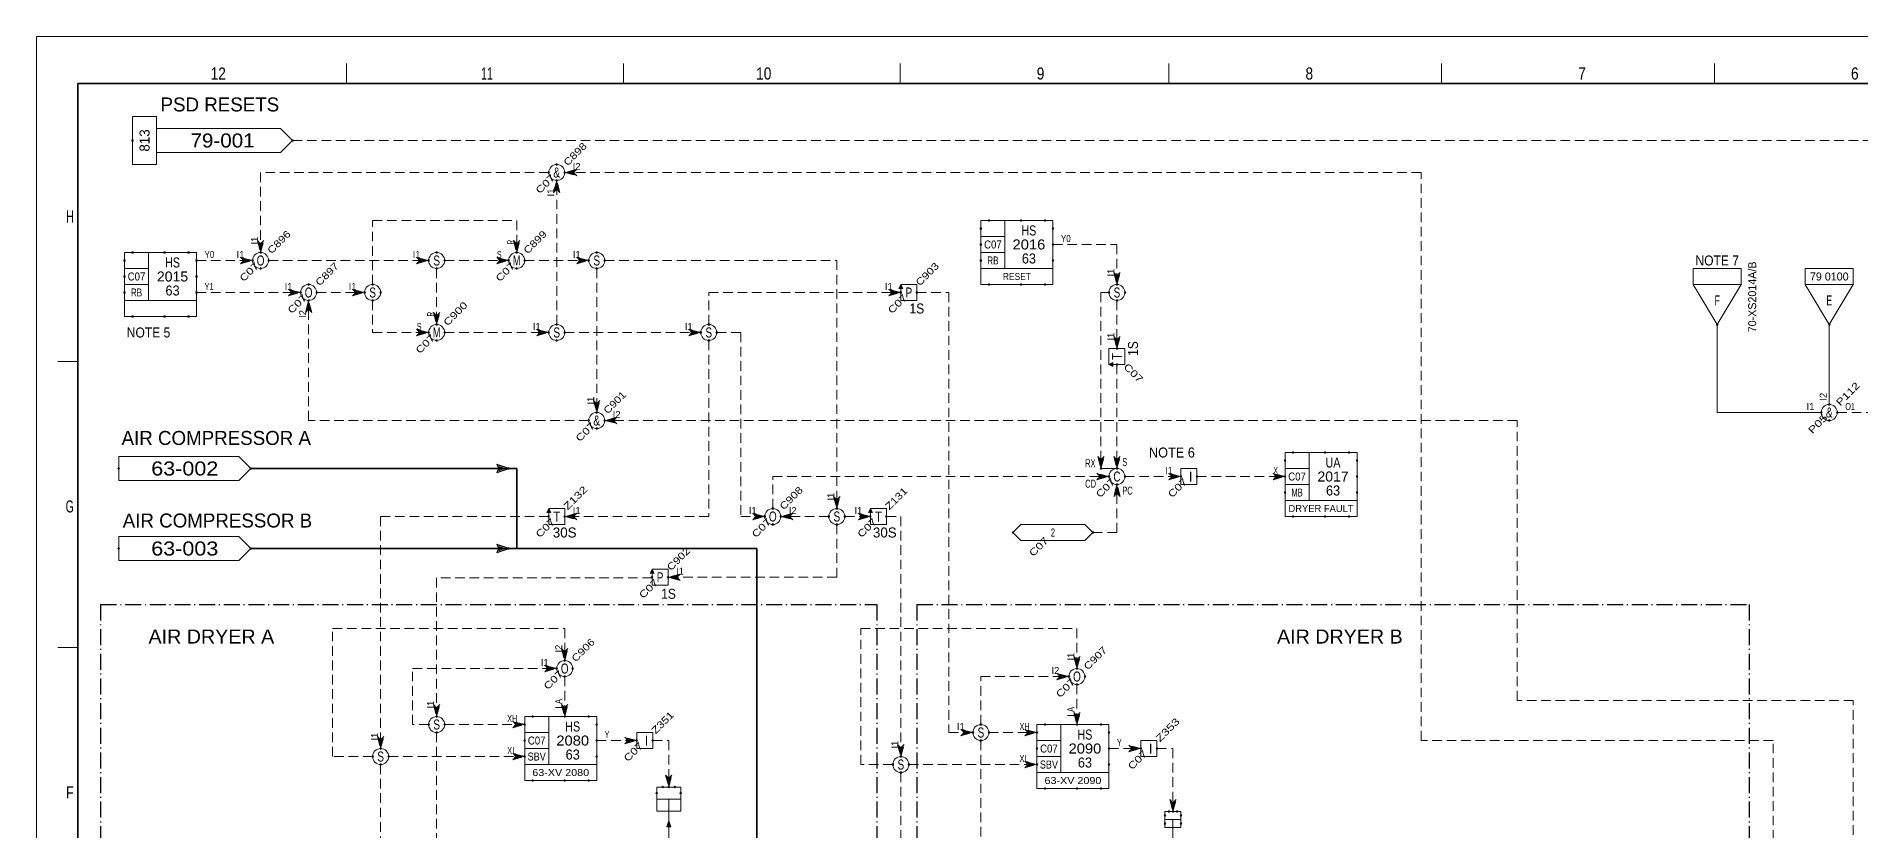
# Model space of a CAD drawing. Header units: millimetres. Extents: x 0 to 841, y 0 to 594.
# Drawn here: x 0 to 455.8, y 395.5 to 594 of the extents above; entities that cross this region are included whole.
import ezdxf
from ezdxf.enums import TextEntityAlignment as Align

# ---------------------------------------------------------------- set-up
doc = ezdxf.new("R2010")
doc.units = ezdxf.units.MM
doc.header["$LTSCALE"] = 0.8
doc.header["$PDMODE"] = 32
doc.header["$PDSIZE"] = 0.4
doc.linetypes.add('DOT_DASHED', pattern=[7.7, 5, -1.2, 0.3, -1.2])
doc.linetypes.add('MEDIUM_DASHED', pattern=[4.5, 3, -1.5])
for name, color, linetype, lineweight in [('1', 7, 'Continuous', 13), ('12', 7, 'Continuous', 13), ('18', 7, 'Continuous', 13), ('30', 7, 'Continuous', 25), ('40', 7, 'Continuous', 35), ('43', 7, 'Continuous', 13), ('46', 7, 'MEDIUM_DASHED', 13), ('48', 7, 'Continuous', 13), ('49', 7, 'Continuous', 13), ('50', 7, 'Continuous', 13), ('53', 7, 'Continuous', 13), ('9', 7, 'Continuous', 13)]:
    doc.layers.add(name, color=color, linetype=linetype, lineweight=lineweight)
doc.layers.add('45', color=7, linetype='Continuous')

msp = doc.modelspace()

# ---------------------------------------------------------------- linework, layer by layer
at = {"layer": '1'}
for p, q in [((77.4913, 587.2614), (77.4913, 582.2276)), ((146.6543, 587.2614), (146.6543, 582.2276)), ((215.8173, 587.2614), (215.8173, 582.2276)), ((282.9756, 587.2614), (282.9756, 582.2276)), ((351.1362, 587.2614), (351.1362, 582.2276)), ((419.2969, 587.2614), (419.2969, 582.2276)), ((10.3331, 512.7606), (5.3213, 512.7606)), ((10.3331, 441.2795), (5.3213, 441.2795))]:
    msp.add_line(p, q, dxfattribs=at)
at = {"layer": '1', "lineweight": 35}
msp.add_lwpolyline([(829.263, 112.0142), (829.263, 582.2276), (10.3331, 582.2276), (10.3331, 10.3819)], dxfattribs=at)
at = {"layer": '12', "linetype": 'DOT_DASHED', "lineweight": 25}
for p, q in [((16, 452), (16, 110)), ((16, 452), (210, 452)), ((210, 452), (210, 110))]:
    msp.add_line(p, q, dxfattribs=at)
at = {"layer": '12'}
msp.add_lwpolyline([(0, 594), (841, 594), (841, 0), (0, 0)], close=True, dxfattribs=at)
at = {"layer": '12', "linetype": 'DOT_DASHED', "lineweight": 25}
for points in [[(220, 452), (428, 452), (428, 110)], [(220, 452), (220, 174), (234, 174), (234, 110)]]:
    msp.add_lwpolyline(points, dxfattribs=at)
at = {"layer": '18'}
msp.add_line((448, 502), (448, 522), dxfattribs=at)
msp.add_line((448, 502), (448, 522), dxfattribs=at)
msp.add_lwpolyline([(446, 500), (420, 500), (420, 522)], dxfattribs=at)
msp.add_lwpolyline([(446, 500), (420, 500), (420, 522)], dxfattribs=at)
at = {"layer": '30'}
for p, q in [((116.5, 486), (116, 486)), ((117, 486), (117.5, 486)), ((116.5, 466), (116, 466)), ((117, 466), (117.5, 466))]:
    msp.add_line(p, q, dxfattribs=at)
for points in [[(118, 486), (115, 487), (115.5, 486), (115, 485)], [(115.5, 486.5), (117, 486), (115.5, 485.5), (116, 486)], [(118, 466), (115, 467), (115.5, 466), (115, 465)], [(115.5, 466.5), (117, 466), (115.5, 465.5), (116, 466)]]:
    msp.add_lwpolyline(points, close=True, dxfattribs=at)
for p in [(115.5, 486), (118, 486), (115.5, 466), (118, 466)]:
    msp.add_point(p, dxfattribs=at)
at = {"layer": '40'}
for p, q in [((53.5512, 486), (115.5, 486)), ((118, 486), (120, 486)), ((115.5, 466), (53.5512, 466)), ((120, 466), (118, 466)), ((180, 466), (180, 392.5))]:
    msp.add_line(p, q, dxfattribs=at)
msp.add_lwpolyline([(120, 486), (120, 466), (180, 466)], dxfattribs=at)
at = {"layer": '43'}
for points in [[(20.5512, 489), (50.5512, 489), (53.5512, 486), (50.5512, 483), (20.5512, 483)], [(20.5512, 469), (50.5512, 469), (53.5512, 466), (50.5512, 463), (20.5512, 463)]]:
    msp.add_lwpolyline(points, close=True, dxfattribs=at)
for p in [(20.5512, 486), (53.5512, 486), (20.5512, 466), (53.5512, 466)]:
    msp.add_point(p, dxfattribs=at)
at = {"layer": '46'}
for p, q in [((198, 474), (186, 474)), ((202, 474), (208.3937, 474)), ((132, 434), (132, 424)), ((88, 414), (122, 414)), ((216, 410), (216, 214))]:
    msp.add_line(p, q, dxfattribs=at)
for points in [[(64, 568), (474, 568), (471, 568.8), (471.8, 568), (471, 567.2), (474, 568)], [(428, 80), (434, 80), (434, 418), (346, 418), (346, 560), (132, 560), (135, 559.2), (134.2, 560), (135, 560.8), (132, 560)], [(128, 560), (56, 560), (56, 540), (56.8, 543), (56, 542.2), (55.2, 543), (56, 540)], [(130, 522), (130, 558), (129.2, 555), (130, 555.8), (130.8, 555), (130, 558)], [(84, 532), (84, 548), (120, 548), (120, 540), (120.8, 543), (120, 542.2), (119.2, 543), (120, 540)], [(40, 538), (54, 538), (51, 538.8), (51.8, 538), (51, 537.2), (54, 538)], [(58, 538), (98, 538), (95, 538.8), (95.8, 538), (95, 537.2), (98, 538)], [(102, 538), (118, 538), (115, 538.8), (115.8, 538), (115, 537.2), (118, 538)], [(122, 538), (138, 538), (135, 538.8), (135.8, 538), (135, 537.2), (138, 538)], [(142, 538.0315), (200, 538.0315), (200, 476)], [(254, 542), (270, 542), (270, 532), (270.8, 535), (270, 534.2), (269.2, 535), (270, 532)], [(100, 536), (100, 522), (100.8, 525), (100, 524.2), (99.2, 525), (100, 522)], [(140, 536), (140, 500), (140.8, 503), (140, 502.2), (139.2, 503), (140, 500)], [(40, 530), (66, 530), (63, 530.8), (63.8, 530), (63, 529.2), (66, 530)], [(70, 530), (82, 530), (79, 530.8), (79.8, 530), (79, 529.2), (82, 530)], [(168, 522), (168, 530), (216, 530)], [(220, 530), (228, 530), (228, 420), (234, 420)], [(268, 530), (266, 530), (266, 486), (266.8, 489), (266, 488.2), (265.2, 489), (266, 486)], [(138, 498), (68, 498), (68, 528), (67.2, 525), (68, 525.8), (68.8, 525), (68, 528)], [(84, 528), (84, 520), (98, 520), (95, 520.8), (95.8, 520), (95, 519.2), (98, 520)], [(270, 528), (270, 516), (270.8, 519), (270, 518.2), (269.2, 519), (270, 516)], [(102, 520), (128, 520), (125, 520.8), (125.8, 520), (125, 519.2), (128, 520)], [(132, 520), (166, 520), (163, 520.8), (163.8, 520), (163, 519.2), (166, 520)], [(170, 520), (176, 520), (176, 474), (182, 474)], [(168, 518), (168, 474), (132, 474), (135, 473.2), (134.2, 474), (135, 474.8), (132, 474)], [(270, 512), (270, 486), (270.8, 489), (270, 488.2), (269.2, 489), (270, 486)], [(446, 20), (454, 20), (454, 428), (370, 428), (370, 498), (142, 498), (145, 497.2), (144.2, 498), (145, 498.8), (142, 498)], [(450, 500), (462, 500), (459, 500.8), (459.8, 500), (459, 499.2), (462, 500)], [(184, 476), (184, 484), (268, 484), (265, 484.8), (265.8, 484), (265, 483.2), (268, 484)], [(272, 484), (286, 484), (283, 484.8), (283.8, 484), (283, 483.2), (286, 484)], [(290, 484), (312, 484), (309, 484.8), (309.8, 484), (309, 483.2), (312, 484)], [(264, 470), (270, 470), (270, 482), (269.2, 479), (270, 479.8), (270.8, 479), (270, 482)], [(128, 474), (86, 474), (86, 416), (86.8, 419), (86, 418.2), (85.2, 419), (86, 416)], [(200, 472), (200, 458.8), (157.8268, 458.8), (160.8268, 458), (160.0268, 458.8), (160.8268, 459.6), (157.8268, 458.8)], [(212.3937, 474), (216, 474), (216, 414)], [(153.8268, 458.6425), (100, 458.6425), (100, 424), (100.8, 427), (100, 426.2), (99.2, 427), (100, 424)], [(84, 414), (74, 414), (74, 446), (132, 446), (132, 438)], [(214, 412), (206, 412), (206, 446), (260, 446), (260, 436), (260.8, 439), (260, 438.2), (259.2, 439), (260, 436)], [(98, 422), (94, 422), (94, 436), (130, 436), (127, 436.8), (127.8, 436), (127, 435.2), (130, 436)], [(236, 422), (236, 434), (258, 434), (255, 434.8), (255.8, 434), (255, 433.2), (258, 434)], [(260, 432), (260, 422), (260.8, 425), (260, 424.2), (259.2, 425), (260, 422)], [(100, 420), (100, 364), (198, 364), (198, 226), (178, 226), (181, 225.2), (180.2, 226), (181, 226.8), (178, 226)], [(102, 422), (122, 422), (119, 422.8), (119.8, 422), (119, 421.2), (122, 422)], [(238, 420), (250, 420), (247, 420.8), (247.8, 420), (247, 419.2), (250, 420)], [(140, 418), (150, 418), (147, 418.8), (147.8, 418), (147, 417.2), (150, 418)], [(154, 418), (158, 418), (158, 406.374), (158.8, 409.374), (158, 408.574), (157.2, 409.374), (158, 406.374)], [(236, 418), (236, 376), (226, 376), (226, 224)], [(268, 416), (276, 416), (273, 416.8), (273.8, 416), (273, 415.2), (276, 416)], [(280, 416), (284, 416), (284, 400.2496), (284.8, 403.2496), (284, 402.4496), (283.2, 403.2496), (284, 400.2496)], [(86, 412), (86, 356), (108, 356), (108, 212), (142, 212)], [(218, 412), (250, 412), (247, 412.8), (247.8, 412), (247, 411.2), (250, 412)]]:
    msp.add_lwpolyline(points, dxfattribs=at)
for points in [[(130, 557.6), (129.4, 555.4), (130, 556), (130.6, 555.4)], [(130, 557.2), (129.6, 555.8), (130, 556.2), (130.4, 555.8)], [(130, 556.8), (129.8, 556.2), (130, 556.4), (130.2, 556.2)], [(132.4, 560), (134.6, 559.4), (134, 560), (134.6, 560.6)], [(132.8, 560), (134.2, 559.6), (133.8, 560), (134.2, 560.4)], [(133.2, 560), (133.8, 559.8), (133.6, 560), (133.8, 560.2)], [(56, 540.4), (56.6, 542.6), (56, 542), (55.4, 542.6)], [(120, 540.4), (120.6, 542.6), (120, 542), (119.4, 542.6)], [(53.6, 538), (51.4, 538.6), (52, 538), (51.4, 537.4)], [(53.2, 538), (51.8, 538.4), (52.2, 538), (51.8, 537.6)], [(52.8, 538), (52.2, 538.2), (52.4, 538), (52.2, 537.8)], [(56, 540.8), (56.4, 542.2), (56, 541.8), (55.6, 542.2)], [(56, 541.2), (56.2, 541.8), (56, 541.6), (55.8, 541.8)], [(97.6, 538), (95.4, 538.6), (96, 538), (95.4, 537.4)], [(97.2, 538), (95.8, 538.4), (96.2, 538), (95.8, 537.6)], [(96.8, 538), (96.2, 538.2), (96.4, 538), (96.2, 537.8)], [(117.6, 538), (115.4, 538.6), (116, 538), (115.4, 537.4)], [(117.2, 538), (115.8, 538.4), (116.2, 538), (115.8, 537.6)], [(116.8, 538), (116.2, 538.2), (116.4, 538), (116.2, 537.8)], [(120, 540.8), (120.4, 542.2), (120, 541.8), (119.6, 542.2)], [(120, 541.2), (120.2, 541.8), (120, 541.6), (119.8, 541.8)], [(137.6, 538), (135.4, 538.6), (136, 538), (135.4, 537.4)], [(137.2, 538), (135.8, 538.4), (136.2, 538), (135.8, 537.6)], [(136.8, 538), (136.2, 538.2), (136.4, 538), (136.2, 537.8)], [(270, 532.4), (270.6, 534.6), (270, 534), (269.4, 534.6)], [(270, 532.8), (270.4, 534.2), (270, 533.8), (269.6, 534.2)], [(270, 533.2), (270.2, 533.8), (270, 533.6), (269.8, 533.8)], [(65.6, 530), (63.4, 530.6), (64, 530), (63.4, 529.4)], [(65.2, 530), (63.8, 530.4), (64.2, 530), (63.8, 529.6)], [(64.8, 530), (64.2, 530.2), (64.4, 530), (64.2, 529.8)], [(81.6, 530), (79.4, 530.6), (80, 530), (79.4, 529.4)], [(81.2, 530), (79.8, 530.4), (80.2, 530), (79.8, 529.6)], [(80.8, 530), (80.2, 530.2), (80.4, 530), (80.2, 529.8)], [(216, 530), (213, 530.8), (213.8, 530), (213, 529.2)], [(215.6, 530), (213.4, 530.6), (214, 530), (213.4, 529.4)], [(215.2, 530), (213.8, 530.4), (214.2, 530), (213.8, 529.6)], [(214.8, 530), (214.2, 530.2), (214.4, 530), (214.2, 529.8)], [(68, 527.6), (67.4, 525.4), (68, 526), (68.6, 525.4)], [(68, 527.2), (67.6, 525.8), (68, 526.2), (68.4, 525.8)], [(68, 526.8), (67.8, 526.2), (68, 526.4), (68.2, 526.2)], [(100, 522.4), (100.6, 524.6), (100, 524), (99.4, 524.6)], [(100, 522.8), (100.4, 524.2), (100, 523.8), (99.6, 524.2)], [(97.6, 520), (95.4, 520.6), (96, 520), (95.4, 519.4)], [(97.2, 520), (95.8, 520.4), (96.2, 520), (95.8, 519.6)], [(96.8, 520), (96.2, 520.2), (96.4, 520), (96.2, 519.8)], [(100, 523.2), (100.2, 523.8), (100, 523.6), (99.8, 523.8)], [(127.6, 520), (125.4, 520.6), (126, 520), (125.4, 519.4)], [(127.2, 520), (125.8, 520.4), (126.2, 520), (125.8, 519.6)], [(126.8, 520), (126.2, 520.2), (126.4, 520), (126.2, 519.8)], [(165.6, 520), (163.4, 520.6), (164, 520), (163.4, 519.4)], [(165.2, 520), (163.8, 520.4), (164.2, 520), (163.8, 519.6)], [(164.8, 520), (164.2, 520.2), (164.4, 520), (164.2, 519.8)], [(270, 516.4), (270.6, 518.6), (270, 518), (269.4, 518.6)], [(270, 516.8), (270.4, 518.2), (270, 517.8), (269.6, 518.2)], [(270, 517.2), (270.2, 517.8), (270, 517.6), (269.8, 517.8)], [(140, 500.4), (140.6, 502.6), (140, 502), (139.4, 502.6)], [(140, 500.8), (140.4, 502.2), (140, 501.8), (139.6, 502.2)], [(140, 501.2), (140.2, 501.8), (140, 501.6), (139.8, 501.8)], [(142.4, 498), (144.6, 497.4), (144, 498), (144.6, 498.6)], [(142.8, 498), (144.2, 497.6), (143.8, 498), (144.2, 498.4)], [(143.2, 498), (143.8, 497.8), (143.6, 498), (143.8, 498.2)], [(266, 486.4), (266.6, 488.6), (266, 488), (265.4, 488.6)], [(266, 486.8), (266.4, 488.2), (266, 487.8), (265.6, 488.2)], [(266, 487.2), (266.2, 487.8), (266, 487.6), (265.8, 487.8)], [(270, 486.4), (270.6, 488.6), (270, 488), (269.4, 488.6)], [(270, 486.8), (270.4, 488.2), (270, 487.8), (269.6, 488.2)], [(270, 487.2), (270.2, 487.8), (270, 487.6), (269.8, 487.8)], [(267.6, 484), (265.4, 484.6), (266, 484), (265.4, 483.4)], [(267.2, 484), (265.8, 484.4), (266.2, 484), (265.8, 483.6)], [(266.8, 484), (266.2, 484.2), (266.4, 484), (266.2, 483.8)], [(285.6, 484), (283.4, 484.6), (284, 484), (283.4, 483.4)], [(285.2, 484), (283.8, 484.4), (284.2, 484), (283.8, 483.6)], [(284.8, 484), (284.2, 484.2), (284.4, 484), (284.2, 483.8)], [(311.6, 484), (309.4, 484.6), (310, 484), (309.4, 483.4)], [(311.2, 484), (309.8, 484.4), (310.2, 484), (309.8, 483.6)], [(310.8, 484), (310.2, 484.2), (310.4, 484), (310.2, 483.8)], [(200, 476), (200.8, 479), (200, 478.2), (199.2, 479)], [(200, 476.4), (200.6, 478.6), (200, 478), (199.4, 478.6)], [(270, 481.6), (269.4, 479.4), (270, 480), (270.6, 479.4)], [(270, 481.2), (269.6, 479.8), (270, 480.2), (270.4, 479.8)], [(270, 480.8), (269.8, 480.2), (270, 480.4), (270.2, 480.2)], [(132.4, 474), (134.6, 473.4), (134, 474), (134.6, 474.6)], [(132.8, 474), (134.2, 473.6), (133.8, 474), (134.2, 474.4)], [(133.2, 474), (133.8, 473.8), (133.6, 474), (133.8, 474.2)], [(182, 474), (179, 474.8), (179.8, 474), (179, 473.2)], [(181.6, 474), (179.4, 474.6), (180, 474), (179.4, 473.4)], [(181.2, 474), (179.8, 474.4), (180.2, 474), (179.8, 473.6)], [(180.8, 474), (180.2, 474.2), (180.4, 474), (180.2, 473.8)], [(186, 474), (189, 473.2), (188.2, 474), (189, 474.8)], [(186.4, 474), (188.6, 473.4), (188, 474), (188.6, 474.6)], [(186.8, 474), (188.2, 473.6), (187.8, 474), (188.2, 474.4)], [(187.2, 474), (187.8, 473.8), (187.6, 474), (187.8, 474.2)], [(200, 476.8), (200.4, 478.2), (200, 477.8), (199.6, 478.2)], [(200, 477.2), (200.2, 477.8), (200, 477.6), (199.8, 477.8)], [(208.3937, 474), (205.3937, 474.8), (206.1937, 474), (205.3937, 473.2)], [(207.9937, 474), (205.7937, 474.6), (206.3937, 474), (205.7937, 473.4)], [(207.5937, 474), (206.1937, 474.4), (206.5937, 474), (206.1937, 473.6)], [(207.1937, 474), (206.5937, 474.2), (206.7937, 474), (206.5937, 473.8)], [(158.2268, 458.8), (160.4268, 458.2), (159.8268, 458.8), (160.4268, 459.4)], [(158.6268, 458.8), (160.0268, 458.4), (159.6268, 458.8), (160.0268, 459.2)], [(159.0268, 458.8), (159.6268, 458.6), (159.4268, 458.8), (159.6268, 459)], [(132, 438), (132.8, 441), (132, 440.2), (131.2, 441)], [(132, 438.4), (132.6, 440.6), (132, 440), (131.4, 440.6)], [(132, 438.8), (132.4, 440.2), (132, 439.8), (131.6, 440.2)], [(132, 439.2), (132.2, 439.8), (132, 439.6), (131.8, 439.8)], [(260, 436.4), (260.6, 438.6), (260, 438), (259.4, 438.6)], [(260, 436.8), (260.4, 438.2), (260, 437.8), (259.6, 438.2)], [(260, 437.2), (260.2, 437.8), (260, 437.6), (259.8, 437.8)], [(129.6, 436), (127.4, 436.6), (128, 436), (127.4, 435.4)], [(129.2, 436), (127.8, 436.4), (128.2, 436), (127.8, 435.6)], [(128.8, 436), (128.2, 436.2), (128.4, 436), (128.2, 435.8)], [(257.6, 434), (255.4, 434.6), (256, 434), (255.4, 433.4)], [(257.2, 434), (255.8, 434.4), (256.2, 434), (255.8, 433.6)], [(256.8, 434), (256.2, 434.2), (256.4, 434), (256.2, 433.8)], [(100, 424.4), (100.6, 426.6), (100, 426), (99.4, 426.6)], [(100, 424.8), (100.4, 426.2), (100, 425.8), (99.6, 426.2)], [(100, 425.2), (100.2, 425.8), (100, 425.6), (99.8, 425.8)], [(132, 424), (132.8, 427), (132, 426.2), (131.2, 427)], [(132, 424.4), (132.6, 426.6), (132, 426), (131.4, 426.6)], [(132, 424.8), (132.4, 426.2), (132, 425.8), (131.6, 426.2)], [(132, 425.2), (132.2, 425.8), (132, 425.6), (131.8, 425.8)], [(260, 422.4), (260.6, 424.6), (260, 424), (259.4, 424.6)], [(260, 422.8), (260.4, 424.2), (260, 423.8), (259.6, 424.2)], [(121.6, 422), (119.4, 422.6), (120, 422), (119.4, 421.4)], [(121.2, 422), (119.8, 422.4), (120.2, 422), (119.8, 421.6)], [(120.8, 422), (120.2, 422.2), (120.4, 422), (120.2, 421.8)], [(234, 420), (231, 420.8), (231.8, 420), (231, 419.2)], [(233.6, 420), (231.4, 420.6), (232, 420), (231.4, 419.4)], [(233.2, 420), (231.8, 420.4), (232.2, 420), (231.8, 419.6)], [(232.8, 420), (232.2, 420.2), (232.4, 420), (232.2, 419.8)], [(249.6, 420), (247.4, 420.6), (248, 420), (247.4, 419.4)], [(249.2, 420), (247.8, 420.4), (248.2, 420), (247.8, 419.6)], [(248.8, 420), (248.2, 420.2), (248.4, 420), (248.2, 419.8)], [(260, 423.2), (260.2, 423.8), (260, 423.6), (259.8, 423.8)], [(86, 416.4), (86.6, 418.6), (86, 418), (85.4, 418.6)], [(86, 416.8), (86.4, 418.2), (86, 417.8), (85.6, 418.2)], [(86, 417.2), (86.2, 417.8), (86, 417.6), (85.8, 417.8)], [(122, 414), (119, 414.8), (119.8, 414), (119, 413.2)], [(149.6, 418), (147.4, 418.6), (148, 418), (147.4, 417.4)], [(149.2, 418), (147.8, 418.4), (148.2, 418), (147.8, 417.6)], [(148.8, 418), (148.2, 418.2), (148.4, 418), (148.2, 417.8)], [(216, 414), (216.8, 417), (216, 416.2), (215.2, 417)], [(216, 414.4), (216.6, 416.6), (216, 416), (215.4, 416.6)], [(216, 414.8), (216.4, 416.2), (216, 415.8), (215.6, 416.2)], [(216, 415.2), (216.2, 415.8), (216, 415.6), (215.8, 415.8)], [(275.6, 416), (273.4, 416.6), (274, 416), (273.4, 415.4)], [(275.2, 416), (273.8, 416.4), (274.2, 416), (273.8, 415.6)], [(274.8, 416), (274.2, 416.2), (274.4, 416), (274.2, 415.8)], [(121.6, 414), (119.4, 414.6), (120, 414), (119.4, 413.4)], [(121.2, 414), (119.8, 414.4), (120.2, 414), (119.8, 413.6)], [(120.8, 414), (120.2, 414.2), (120.4, 414), (120.2, 413.8)], [(249.6, 412), (247.4, 412.6), (248, 412), (247.4, 411.4)], [(249.2, 412), (247.8, 412.4), (248.2, 412), (247.8, 411.6)], [(248.8, 412), (248.2, 412.2), (248.4, 412), (248.2, 411.8)], [(158, 406.774), (158.6, 408.974), (158, 408.374), (157.4, 408.974)], [(158, 407.174), (158.4, 408.574), (158, 408.174), (157.6, 408.574)], [(158, 407.574), (158.2, 408.174), (158, 407.974), (157.8, 408.174)], [(284, 400.6496), (284.6, 402.8496), (284, 402.2496), (283.4, 402.8496)], [(284, 401.0496), (284.4, 402.4496), (284, 402.0496), (283.6, 402.4496)], [(284, 401.4496), (284.2, 402.0496), (284, 401.8496), (283.8, 402.0496)]]:
    msp.add_lwpolyline(points, close=True, dxfattribs=at)
at = {"layer": '48'}
for p, q in [((242, 548), (242, 536)), ((236, 544), (242, 544)), ((28, 540), (28, 528)), ((236, 540), (242, 540)), ((22, 536), (28, 536)), ((22, 532), (28, 532)), ((318, 490), (318, 478)), ((270, 486), (266, 486)), ((312, 486), (318, 486)), ((312, 482), (318, 482)), ((128, 424), (128, 412)), ((122, 420), (128, 420)), ((256, 422), (256, 410)), ((122, 416), (128, 416)), ((250, 418), (256, 418)), ((250, 414), (256, 414))]:
    msp.add_line(p, q, dxfattribs=at)
for points in [[(236, 548), (254, 548), (254, 536), (236, 536)], [(22, 540), (40, 540), (40, 528), (22, 528)], [(216, 532), (215.5, 531), (216.5, 531)], [(216, 528), (220, 528), (220, 532), (216, 532)], [(272, 512), (272, 516), (268, 516), (268, 512)], [(268, 512), (269, 511.5), (269, 512.5)], [(312, 490), (330, 490), (330, 478), (312, 478)], [(286, 482), (290, 482), (290, 486), (286, 486)], [(128, 476), (127.5, 475), (128.5, 475)], [(128, 472), (132, 472), (132, 476), (128, 476)], [(208.3937, 476), (207.8937, 475), (208.8937, 475)], [(208.3937, 472), (212.3937, 472), (212.3937, 476), (208.3937, 476)], [(244, 470), (246, 472), (262, 472), (264, 470), (262, 468), (246, 468)], [(153.8268, 460.8), (153.3268, 459.8), (154.3268, 459.8)], [(153.8268, 456.8), (157.8268, 456.8), (157.8268, 460.8), (153.8268, 460.8)], [(122, 424), (140, 424), (140, 412), (122, 412)], [(150, 416), (154, 416), (154, 420), (150, 420)], [(250, 422), (268, 422), (268, 410), (250, 410)], [(276, 414), (280, 414), (280, 418), (276, 418)]]:
    msp.add_lwpolyline(points, close=True, dxfattribs=at)
for points in [[(236, 536), (236, 532), (254, 532), (254, 536)], [(215.6378, 531.1024), (216.0315, 531.7323), (216.3465, 531.1024), (215.7953, 531.1024), (216.0315, 531.4961), (216.189, 531.1811), (215.9528, 531.1811)], [(22, 528), (22, 524), (40, 524), (40, 528)], [(268.8976, 511.6378), (268.2677, 512.0315), (268.8976, 512.3465), (268.8976, 511.7953), (268.5039, 512.0315), (268.8189, 512.189), (268.8189, 511.9528)], [(127.6378, 475.1024), (128.0315, 475.7323), (128.3465, 475.1024), (127.7953, 475.1024), (128.0315, 475.4961), (128.189, 475.1811), (127.9528, 475.1811)], [(208.0315, 475.1024), (208.4252, 475.7323), (208.7402, 475.1024), (208.189, 475.1024), (208.4252, 475.4961), (208.5827, 475.1811), (208.3465, 475.1811)], [(312, 478), (312, 474), (330, 474), (330, 478)], [(153.4646, 459.9024), (153.8583, 460.5323), (154.1732, 459.9024), (153.622, 459.9024), (153.8583, 460.2961), (154.0157, 459.9811), (153.7795, 459.9811)], [(122, 412), (122, 408), (140, 408), (140, 412)], [(250, 410), (250, 406), (268, 406), (268, 410)]]:
    msp.add_lwpolyline(points, dxfattribs=at)
for centre in [(130, 560), (56, 538), (100, 538), (120, 538), (140, 538), (68, 530), (84, 530), (270, 530), (100, 520), (130, 520), (168, 520), (448, 500), (140, 498), (270, 484), (184, 474), (200, 474), (132, 436), (260, 434), (100, 422), (236, 420), (86, 414), (216, 412)]:
    msp.add_circle(centre, 2, dxfattribs=at)
for p in [(130, 562), (128, 560), (130, 558), (132, 560), (238, 548), (246, 548), (252, 548), (236, 546), (254, 546), (22, 538), (24, 540), (32, 540), (38, 540), (40, 538), (54, 538), (56, 540), (58, 538), (98, 538), (100, 540), (102, 538), (118, 538), (120, 540), (122, 538), (138, 538), (140, 540), (142, 538), (236, 542), (236, 538), (254, 542), (254, 538), (22, 534), (40, 534), (56, 536), (100, 536), (120, 536), (140, 536), (22, 530), (40, 530), (66, 530), (68, 532), (70, 530), (82, 530), (84, 532), (86, 530), (216, 530), (220, 530), (238, 532), (246, 532), (252, 532), (268, 530), (270, 532), (272, 530), (24, 524), (32, 524), (38, 524), (68, 528), (84, 528), (270, 528), (98, 520), (100, 522), (102, 520), (128, 520), (130, 522), (132, 520), (166, 520), (168, 522), (170, 520), (100, 518), (130, 518), (168, 518), (270, 516), (270, 512), (448, 502), (138, 498), (140, 500), (142, 498), (446, 500), (448, 498), (450, 500), (140, 496), (312, 488), (314, 490), (322, 490), (328, 490), (330, 488), (266, 486), (268, 484), (270, 486), (272, 484), (286, 484), (290, 484), (312, 484), (330, 484), (270, 482), (312, 480), (330, 480), (128, 474), (132, 474), (182, 474), (184, 476), (186, 474), (198, 474), (200, 476), (202, 474), (208.3937, 474), (212.3937, 474), (314, 474), (322, 474), (328, 474), (184, 472), (200, 472), (244, 470), (264, 470), (153.8268, 458.8), (157.8268, 458.8), (132, 438), (130, 436), (132, 434), (134, 436), (258, 434), (260, 436), (262, 434), (260, 432), (100, 424), (124, 424), (132, 424), (138, 424), (98, 422), (100, 420), (102, 422), (122, 422), (140, 422), (234, 420), (236, 422), (238, 420), (250, 420), (252, 422), (260, 422), (266, 422), (268, 420), (86, 416), (122, 418), (140, 418), (150, 418), (154, 418), (236, 418), (250, 416), (268, 416), (276, 416), (280, 416), (84, 414), (86, 412), (88, 414), (122, 414), (140, 414), (214, 412), (216, 414), (218, 412), (250, 412), (268, 412), (124, 408), (132, 408), (138, 408), (216, 410), (252, 406), (260, 406), (266, 406)]:
    msp.add_point(p, dxfattribs=at)
at = {"layer": '49'}
for p, q in [((30, 574), (24, 574)), ((30, 562), (30, 574)), ((61, 571), (30, 571)), ((61, 565), (30, 565))]:
    msp.add_line(p, q, dxfattribs=at)
for points in [[(24, 574), (24, 562), (30, 562)], [(61, 571), (64, 568), (61, 565)]]:
    msp.add_lwpolyline(points, dxfattribs=at)
for p in [(24, 568), (64, 568)]:
    msp.add_point(p, dxfattribs=at)
at = {"layer": '50'}
for points in [[(158, 389.8748), (158, 403.374), (155, 403.374), (155, 400.374), (161, 400.374), (161, 406.374), (155, 406.374), (155, 403.374), (161, 403.374)], [(158, 397.685), (158.3937, 396.5039), (157.685, 396.5039), (158, 397.5276), (158.315, 396.5827), (157.8425, 396.5827), (158, 397.2913), (158.1575, 396.6614), (158, 396.6614), (158, 397.0551)], [(284, 389.2496), (284, 398.2496), (282, 398.2496), (282, 396.2496), (286, 396.2496), (286, 400.2496), (282, 400.2496), (282, 398.2496), (286, 398.2496)]]:
    msp.add_lwpolyline(points, dxfattribs=at)
msp.add_lwpolyline([(158.0394, 397.9252), (157.5394, 396.4252), (158.5394, 396.4252)], close=True, dxfattribs=at)
for p in [(156.5, 406.374), (158, 406.374), (159.5, 406.374), (155, 404.8748), (161, 404.8748), (158, 397.374), (282, 399.2496), (282, 397.2496), (283, 400.2496), (284, 400.2496), (285, 400.2496), (286, 399.2496), (286, 397.2496)]:
    msp.add_point(p, dxfattribs=at)
at = {"layer": '53'}
for points in [[(426, 536), (414, 536), (414, 532), (426, 532)], [(442, 536), (454, 536), (454, 532), (442, 532)]]:
    msp.add_lwpolyline(points, close=True, dxfattribs=at)
for points in [[(414, 532), (420, 522), (426, 532)], [(454, 532), (448, 522), (442, 532)]]:
    msp.add_lwpolyline(points, dxfattribs=at)
for p in [(420, 522), (448, 522)]:
    msp.add_point(p, dxfattribs=at)
at = {"layer": '9'}
msp.add_lwpolyline([(0, 0), (841, 0), (841, 594), (0, 594)], close=True, dxfattribs=at)

# ---------------------------------------------------------------- texts
at = {"layer": '1'}
for s, width, p in [('12', 0.85, (45.4146, 583.2346)), ('11', 0.65, (112.5772, 583.2346)), ('10', 0.85, (181.7358, 583.2346)), ('9', 0.85, (250.9051, 583.2346)), ('8', 0.85, (318.0634, 583.2346)), ('7', 0.85, (386.224, 583.2346)), ('6', 0.85, (454.3846, 583.2346))]:
    msp.add_text(s, height=3.02, dxfattribs=dict(at, width=width)).set_placement(p, align=Align.CENTER)
for s, width, p in [('H', 0.65, (9.3283, 547.4945)), ('G', 0.65, (9.3283, 475.0071)), ('F', 0.8, (9.3283, 403.526))]:
    msp.add_text(s, height=3.02, dxfattribs=dict(at, width=width)).set_placement(p, align=Align.RIGHT)
at = {"layer": '12', "width": 0.9}
for s, p in [('NOTE 7', (420, 536.7496)), ('NOTE 5', (28, 518.7496))]:
    msp.add_text(s, height=2.5, dxfattribs=at).set_placement(p, align=Align.CENTER)
at = {"layer": '12'}
msp.add_text('70-XS2014A/B', height=2, rotation=90, dxfattribs=at).set_placement((429.7402, 528.8976), align=Align.CENTER)
msp.add_text('79 0100', height=2, dxfattribs=at).set_placement((448, 533), align=Align.CENTER)
for s, height, width, p in [('RX', 2, 0.7, (262.0472, 486.3228)), ('S', 2, 0.55, (271.3386, 486.6378)), ('NOTE 6', 2.5, 0.95, (278, 488.7496)), ('CD', 2, 0.65, (262.0472, 481.2047)), ('PC', 2, 0.7, (271.3386, 479.4724)), ('AIR DRYER A', 3.5, 1.05, (28, 442.2504)), ('AIR DRYER B', 3.5, 1.05, (310, 442.2504))]:
    msp.add_text(s, height=height, dxfattribs=dict(at, width=width)).set_placement(p)
at = {"layer": '43'}
for s, p in [('AIR COMPRESSOR A', (21.2598, 491.8882)), ('AIR COMPRESSOR B', (21.5512, 471.2504))]:
    msp.add_text(s, height=3.5, dxfattribs=at).set_placement(p)
at = {"layer": '43', "width": 1.15}
for s, p in [('63-002', (37.0512, 484.2504)), ('63-003', (37.0512, 464.2504))]:
    msp.add_text(s, height=3.5, dxfattribs=at).set_placement(p, align=Align.CENTER)
at = {"layer": '45'}
for s, p in [('I2', (134, 560.6252)), ('I1', (50.0157, 538.626)), ('I1', (94.0157, 538.626)), ('I1', (134.0157, 538.626)), ('I1', (62.0157, 530.626)), ('I1', (78.0157, 530.626)), ('I1', (212.0157, 530.626)), ('I1', (124.0157, 520.626)), ('I1', (162.0157, 520.626)), ('I1', (442.3307, 500.626)), ('I2', (144, 498.6252)), ('I1', (282.0157, 484.626)), ('I1', (134, 474.6252)), ('I1', (178.0157, 474.626)), ('I2', (188, 474.6252)), ('I1', (204.4094, 474.626)), ('I1', (159.8268, 459.4252)), ('I1', (126.0157, 436.626)), ('I2', (253.6378, 434.626)), ('I1', (230.0157, 420.626))]:
    msp.add_text(s, height=1.75, dxfattribs=at).set_placement(p)
for s, p in [('I1', (129.374, 554.0157)), ('I1', (55.3748, 542)), ('I1', (269.3748, 534)), ('I2', (67.374, 523.6378)), ('I1', (269.3748, 518)), ('I1', (139.3748, 502)), ('I2', (447.3748, 502.9764)), ('I1', (199.3748, 478)), ('I2', (131.3748, 440)), ('I1', (259.3748, 438)), ('I1', (99.3748, 426)), ('I1', (85.3748, 418)), ('I1', (215.3748, 416))]:
    msp.add_text(s, height=1.75, rotation=90, dxfattribs=at).set_placement(p)
for s, width, p in [('R', 0.55, (119.3748, 542)), ('R', 0.55, (99.3748, 524)), ('LA', 0.85, (131.3748, 426)), ('LA', 0.85, (259.3748, 424))]:
    msp.add_text(s, height=1.75, rotation=90, dxfattribs=dict(at, width=width)).set_placement(p)
for s, width, p in [('Y0', 0.85, (256, 542.6252)), ('Y0', 0.85, (42, 538.6252)), ('S', 0.6, (115.0551, 538.626)), ('Y1', 0.7, (42, 530.6252)), ('S', 0.6, (95.0551, 520.626)), ('O1', 0.65, (452, 500.6252)), ('X', 0.6, (309.0669, 484.626)), ('XH', 0.75, (117.6378, 422.626)), ('Y', 0.6, (142, 418.6252)), ('XH', 0.75, (245.6378, 420.626)), ('XL', 0.8, (117.6378, 414.626)), ('Y', 0.6, (270, 416.6252)), ('XL', 0.8, (245.6378, 412.626))]:
    msp.add_text(s, height=1.75, dxfattribs=dict(at, width=width)).set_placement(p)
at = {"layer": '49'}
msp.add_text('PSD RESETS', height=3.5, dxfattribs=at).set_placement((31, 575.2504))
msp.add_text('813', height=2.5, rotation=90, dxfattribs=at).set_placement((28.2504, 567.9996), align=Align.CENTER)
at = {"layer": '49', "width": 1.1}
msp.add_text('79-001', height=3.5, dxfattribs=at).set_placement((46.5, 566.2504), align=Align.CENTER)
at = {"layer": '50'}
for s, width, p in [('C898', 1.25, (132.7402, 561.5024)), ('C896', 1.25, (58.7402, 539.5024)), ('C899', 1.25, (122.7402, 539.5024)), ('C897', 1.25, (70.7402, 531.5024)), ('C903', 1.25, (220.7402, 531.5024)), ('C900', 1.3, (102.7402, 521.5024)), ('P112', 1.3, (450.7402, 501.5024)), ('C901', 1.2, (142.7402, 499.5024)), ('Z132', 1.35, (132.7402, 475.5024)), ('C908', 1.25, (186.7402, 475.5024)), ('Z131', 1.25, (213.1339, 475.5024)), ('C902', 1.25, (158.5669, 460.3024)), ('C906', 1.25, (134.7402, 437.5024)), ('C907', 1.25, (262.7402, 435.5024)), ('Z351', 1.25, (154.7402, 419.5024)), ('Z353', 1.35, (280.7402, 417.5024))]:
    msp.add_text(s, height=1.75, rotation=45, dxfattribs=dict(at, width=width)).set_placement(p)
for s, height, width, p in [('&', 2.5, 0.75, (129.9992, 558.7496)), ('C07', 2, 0.9, (239, 541)), ('2016', 2.5, 1.1, (247.9996, 540.7496)), ('HS', 2.5, 0.8, (247.9909, 544.2496)), ('HS', 2.5, 0.8, (33.9909, 536.2496)), ('O', 2.5, 0.75, (56.0004, 536.7496)), ('S', 2.5, 0.75, (100.0004, 536.7496)), ('M', 2.5, 0.7, (120.0004, 536.7496)), ('S', 2.5, 0.75, (140.0004, 536.7496)), ('RB', 2, 0.75, (239, 537)), ('63', 2.5, 0.95, (247.9996, 537.2496)), ('C07', 2, 0.9, (25, 533)), ('2015', 2.5, 1.05, (34, 532.7496)), ('RESET', 1.75, 0.9, (244.9937, 533.1252)), ('RB', 2, 0.75, (25, 529)), ('63', 2.5, 0.95, (33.9996, 529.2496)), ('O', 2.5, 0.75, (68.0004, 528.7496)), ('S', 2.5, 0.75, (84.0004, 528.7496)), ('P', 2.5, 0.75, (218.0004, 528.7496)), ('S', 2.5, 0.75, (270.0004, 528.7496)), ('1S', 2.5, 0.9, (219.9909, 524.7496)), ('M', 2.5, 0.7, (100.0004, 518.7496)), ('S', 2.5, 0.75, (130.0004, 518.7496)), ('S', 2.5, 0.75, (168.0004, 518.7496)), ('&', 2.5, 0.75, (139.9992, 496.7496)), ('&', 2.5, 0.75, (448, 498.7496)), ('UA', 2.5, 0.8, (323.9913, 486.2496)), ('C', 2.5, 0.75, (269.9988, 482.7496)), ('I', 2.5, 0.9, (288.4134, 482.7496)), ('C07', 2, 0.9, (315, 483)), ('2017', 2.5, 1.05, (324, 482.7496)), ('MB', 2, 0.7, (315, 479)), ('63', 2.5, 0.95, (323.9996, 479.2496)), ('T', 2.5, 0.85, (130.0004, 472.7496)), ('O', 2.5, 0.75, (183.9996, 472.7496)), ('S', 2.5, 0.75, (200.0004, 472.7496)), ('T', 2.5, 0.85, (210.3941, 472.7496)), ('2', 2, 0.7, (253.9996, 469)), ('P', 2.5, 0.75, (155.8272, 457.5496)), ('1S', 2.5, 0.9, (157.9437, 453.4268)), ('O', 2.5, 0.75, (132.0004, 434.7496)), ('O', 2.5, 0.75, (260.0004, 432.7496)), ('S', 2.5, 0.75, (100.0004, 420.7496)), ('HS', 2.5, 0.8, (133.9909, 420.2496)), ('S', 2.5, 0.75, (236.0004, 418.7496)), ('HS', 2.5, 0.8, (261.9909, 418.2496)), ('S', 2.5, 0.75, (86.0004, 412.7496)), ('SBV', 2, 0.85, (124.9933, 413)), ('C07', 2, 0.9, (125, 417)), ('2080', 2.5, 1.1, (134.0004, 416.7496)), ('63', 2.5, 0.95, (133.9996, 413.2496)), ('I', 2.5, 0.9, (152.4134, 416.7496)), ('C07', 2, 0.9, (253, 415)), ('2090', 2.5, 1.1, (262.0004, 414.7496)), ('I', 2.5, 0.9, (278.4134, 414.7496)), ('63-XV 2080', 1.75, 1.15, (131, 409.1252)), ('S', 2.5, 0.75, (216.0004, 410.7496)), ('SBV', 2, 0.85, (252.9933, 411)), ('63', 2.5, 0.95, (261.9996, 411.2496)), ('63-XV 2090', 1.75, 1.15, (259, 407.1252))]:
    msp.add_text(s, height=height, dxfattribs=dict(at, width=width)).set_placement(p, align=Align.CENTER)
for s, rotation, width, p in [('C07', 45, 1.3, (129.7345, 558.4975)), ('C07', 45, 1.3, (55.7345, 536.4975)), ('C07', 45, 1.3, (119.7345, 536.4975)), ('C07', 45, 1.3, (67.7345, 528.4975)), ('C07', 45, 1.3, (217.7345, 528.4975)), ('C07', 45, 1.3, (99.7345, 518.4975)), ('C07', 315, 1.3, (275.4613, 507.3001)), ('C07', 45, 1.3, (139.7345, 496.4975)), ('P05', 45, 1.35, (447.7345, 498.4975)), ('C07', 45, 1.3, (269.7345, 482.4975)), ('C07', 45, 1.3, (287.7345, 482.4975)), ('C07', 45, 1.3, (129.7345, 472.4975)), ('C07', 45, 1.3, (183.7345, 472.4975)), ('C07', 45, 1.3, (210.1282, 472.4975)), ('C07', 45, 1.3, (253.0274, 467.7904)), ('C07', 45, 1.3, (155.5613, 457.2975)), ('C07', 45, 1.3, (131.7345, 434.4975)), ('C07', 45, 1.3, (259.7345, 432.4975)), ('C07', 45, 1.3, (151.7345, 416.4975)), ('C07', 45, 1.3, (277.7345, 414.4975))]:
    msp.add_text(s, height=1.75, rotation=rotation, dxfattribs=dict(at, width=width)).set_placement(p, align=Align.RIGHT)
for s, width, p in [('1S', 0.9, (275.2504, 515.9909)), ('T', 0.85, (271.2504, 514.0004))]:
    msp.add_text(s, height=2.5, rotation=90, dxfattribs=dict(at, width=width)).set_placement(p, align=Align.CENTER)
for s, height, p in [('DRYER FAULT', 1.75, (320.9937, 475.1252)), ('30S', 2.5, (131.9913, 468.7496)), ('30S', 2.5, (211.9913, 468.7496))]:
    msp.add_text(s, height=height, dxfattribs=at).set_placement(p, align=Align.CENTER)
at = {"layer": '53', "width": 0.65}
for s, p in [('F', (419.9996, 526.7488)), ('E', (448.0004, 526.7496))]:
    msp.add_text(s, height=2.5, dxfattribs=at).set_placement(p, align=Align.CENTER)

doc.saveas('drawing.dxf')
